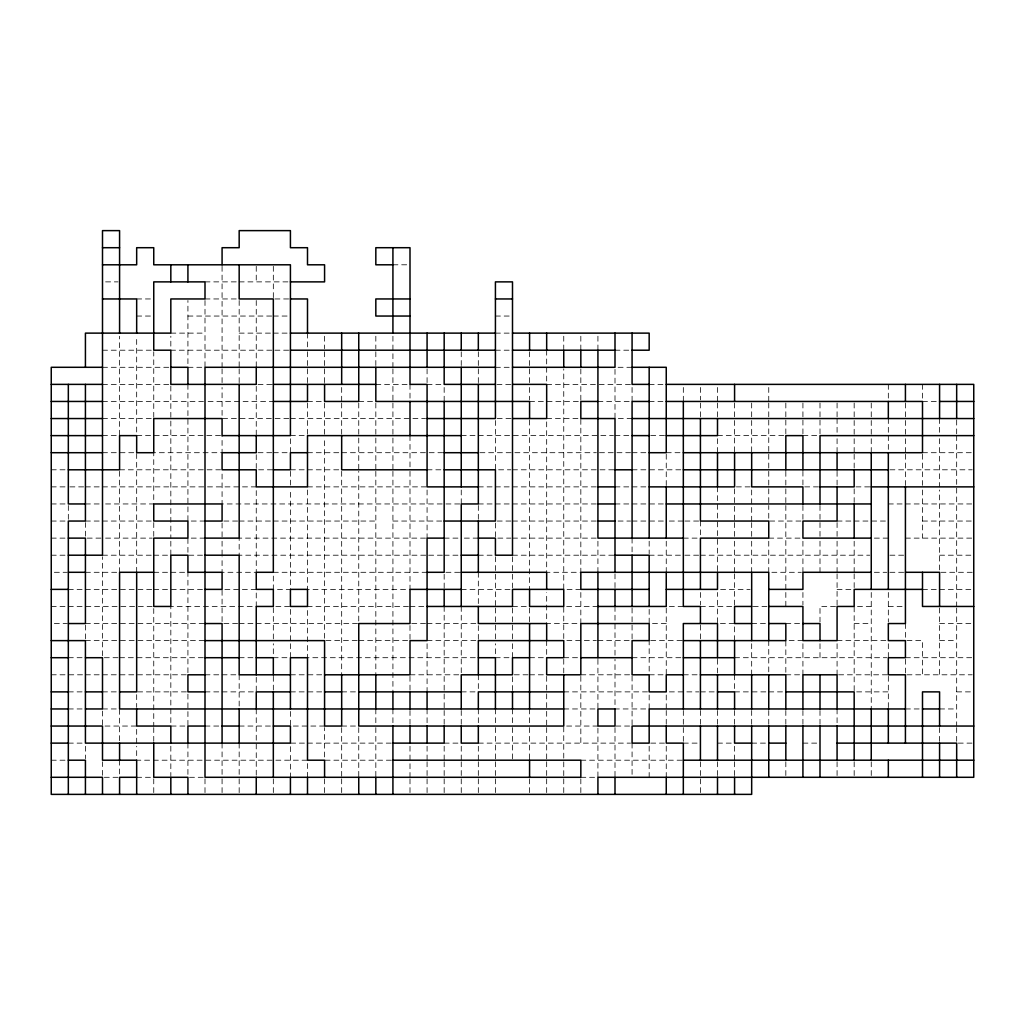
<?xml version="1.0" encoding="UTF-8"?>
<svg xmlns="http://www.w3.org/2000/svg" width="1025" height="1025" viewBox="0 0 1025 1025"><rect width="100%" height="100%" fill="white"/><g stroke="black" fill="none" stroke-linecap="round" stroke-linejoin="round"><path stroke-width="0.75" stroke-dasharray="5 3.75" d="M392.921 264.796L408.45 264.796M105.601 281.875L118.029 281.875M205 281.875L237.608 281.875M239.171 281.875L288.858 281.875M136.671 298.954L152.2 298.954M205 298.954L237.608 298.954M274.892 298.954L288.858 298.954M136.671 316.046L152.2 316.046M187.921 316.046L271.779 316.046M273.329 316.046L288.858 316.046M495.421 316.046L510.95 316.046M170.829 333.125L205 333.125M239.171 333.125L271.779 333.125M273.329 333.125L288.858 333.125M495.421 333.125L510.95 333.125M102.5 350.204L152.2 350.204M271.779 350.204L170.829 350.204L170.829 336.226M274.892 350.204L288.858 350.204M495.421 350.204L510.95 350.204M615 350.204L630.529 350.204M102.5 367.296L170.829 367.296M495.421 367.296L510.95 367.296M618.101 367.296L632.079 367.296M102.5 384.375L170.829 384.375L170.829 538.125M271.779 384.375L256.25 384.375L256.25 435.625M375.829 384.375L408.45 384.375M427.079 384.375L442.608 384.375M496.971 384.375L510.95 384.375M546.671 384.375L632.079 384.375M649.171 384.375L664.7 384.375M102.5 401.454L203.45 401.454M208.101 401.454L273.329 401.454M307.5 401.454L324.579 401.454M358.75 401.454L374.279 401.454M529.579 401.454L580.829 401.454L580.829 368.846M597.921 401.454L630.529 401.454M649.171 401.454L664.7 401.454M922.5 401.454L939.579 401.454M102.5 418.546L153.75 418.546L153.75 351.767M288.858 418.546L222.079 418.546L222.079 387.476M290.421 418.546L425.529 418.546M510.95 418.546L495.421 418.546L495.421 469.796L510.95 469.796M546.671 418.546L580.829 418.546L580.829 572.296L546.671 572.296L546.671 420.096M632.079 418.546L615 418.546L615 367.296M102.5 435.625L119.579 435.625L119.579 336.226M220.529 435.625L136.671 435.625L136.671 336.226M290.421 435.625L304.399 435.625M461.25 435.625L476.779 435.625M478.329 435.625L613.45 435.625M615 435.625L630.529 435.625M650.721 435.625L666.25 435.625M717.5 435.625L784.279 435.625M802.921 435.625L818.45 435.625M102.5 452.704L136.671 452.704L136.671 572.296M271.779 452.704L256.25 452.704L256.25 469.796L273.329 469.796M273.329 452.704L288.858 452.704M307.5 452.704L340.108 452.704M341.671 452.704L442.608 452.704M479.892 452.704L596.358 452.704M599.471 452.704L630.529 452.704M632.079 452.704L649.171 452.704M666.25 452.704L683.329 452.704M922.5 452.704L972.2 452.704M51.25 469.796L66.779 469.796M119.579 469.796L220.529 469.796M290.421 469.796L304.399 469.796M307.5 469.796L340.108 469.796M427.079 469.796L444.171 469.796M512.5 469.796L615 469.796M632.079 469.796L683.329 469.796M889.892 469.796L972.2 469.796M51.25 486.875L66.779 486.875M69.892 486.875L83.858 486.875M85.421 486.875L100.95 486.875M102.5 486.875L256.25 486.875L256.25 572.296L222.079 572.296L222.079 556.767M307.5 486.875L427.079 486.875M478.329 486.875L493.858 486.875M495.421 486.875L510.95 486.875M512.5 486.875L597.921 486.875M615 486.875L630.529 486.875M632.079 486.875L647.608 486.875M750.108 486.875L734.579 486.875L734.579 521.046M818.45 486.875L802.921 486.875L802.921 471.346M869.7 486.875L854.171 486.875L854.171 502.404M51.25 503.954L66.779 503.954M85.421 503.954L100.95 503.954M105.601 503.954L153.75 503.954L153.75 452.704L222.079 452.704L222.079 435.625M459.7 503.954L222.079 503.954L222.079 471.346M478.329 503.954L493.858 503.954M495.421 503.954L510.95 503.954M512.5 503.954L597.921 503.954M615 503.954L630.529 503.954M632.079 503.954L666.25 503.954M888.329 503.954L903.858 503.954M905.421 503.954L973.75 503.954M51.25 521.046L66.779 521.046M85.421 521.046L100.95 521.046M102.5 521.046L153.75 521.046M205 521.046L187.921 521.046L187.921 384.375M237.608 521.046L222.079 521.046L222.079 538.125M239.171 521.046L271.779 521.046M273.329 521.046L375.829 521.046M392.921 521.046L442.608 521.046M510.95 521.046L495.421 521.046L495.421 538.125L510.95 538.125M512.5 521.046L597.921 521.046M618.101 521.046L630.529 521.046M632.079 521.046L664.7 521.046M669.351 521.046L683.329 521.046M684.892 521.046L698.858 521.046M837.079 521.046L852.608 521.046M854.171 521.046L886.779 521.046M922.5 521.046L973.75 521.046M51.25 538.125L66.779 538.125M100.95 538.125L85.421 538.125L85.421 522.596M105.601 538.125L152.2 538.125M205 538.125L187.921 538.125L187.921 555.204L205 555.204M425.529 538.125L239.171 538.125L239.171 555.204L427.079 555.204M444.171 538.125L459.7 538.125M464.351 538.125L478.329 538.125M512.5 538.125L597.921 538.125M683.329 538.125L698.858 538.125M768.75 538.125L801.358 538.125M874.351 538.125L888.329 538.125M905.421 538.125L972.2 538.125M51.25 555.204L66.779 555.204M102.5 555.204L152.2 555.204M153.75 555.204L169.279 555.204M428.642 555.204L442.608 555.204M444.171 555.204L461.25 555.204M478.329 555.204L495.421 555.204M512.5 555.204L615 555.204M649.171 555.204L681.779 555.204M684.892 555.204L698.858 555.204M700.421 555.204L869.7 555.204M889.892 555.204L903.858 555.204M939.579 555.204L973.75 555.204M54.351 572.296L66.779 572.296M85.421 572.296L118.029 572.296M153.75 572.296L169.279 572.296M170.829 572.296L186.358 572.296M427.079 572.296L273.329 572.296L273.329 589.375L290.421 589.375L290.421 489.976M459.7 572.296L444.171 572.296L444.171 587.825M771.851 572.296L801.358 572.296M874.351 572.296L886.779 572.296M889.892 572.296L903.858 572.296M972.2 572.296L939.579 572.296L939.579 489.976M68.329 589.375L83.858 589.375M85.421 589.375L152.2 589.375M153.75 589.375L205 589.375M461.25 589.375L512.5 589.375M580.829 589.375L563.75 589.375L563.75 368.846M720.601 589.375L750.108 589.375M837.079 589.375L852.608 589.375M922.5 589.375L938.029 589.375M939.579 589.375L972.2 589.375M51.25 606.454L66.779 606.454M68.329 606.454L153.75 606.454L153.75 726.046M408.45 606.454L307.5 606.454L307.5 657.704L478.329 657.704M410 606.454L427.079 606.454M512.5 606.454L529.579 606.454M597.921 606.454L563.75 606.454L563.75 640.625M669.351 606.454L683.329 606.454M700.421 606.454L733.029 606.454M753.221 606.454L767.2 606.454M835.529 606.454L820 606.454L820 621.983M871.25 606.454L854.171 606.454L854.171 691.875L888.329 691.875M888.329 606.454L903.858 606.454M54.351 623.546L66.779 623.546M85.421 623.546L205 623.546M237.608 623.546L222.079 623.546L222.079 589.375L256.25 589.375L256.25 606.454L170.829 606.454L170.829 726.046L187.921 726.046L187.921 691.875L136.671 691.875L136.671 707.404M239.171 623.546L253.149 623.546M256.25 623.546L358.75 623.546L358.75 471.346M425.529 623.546L410 623.546L410 640.625L358.75 640.625M427.079 623.546L478.329 623.546M666.25 623.546L649.171 623.546L649.171 606.454M751.671 623.546L767.2 623.546M785.829 623.546L801.358 623.546M854.171 623.546L871.25 623.546M939.579 623.546L972.2 623.546M85.421 640.625L205 640.625M357.2 640.625L324.579 640.625L324.579 438.726M427.079 640.625L478.329 640.625L478.329 625.096M566.851 640.625L596.358 640.625M597.921 640.625L630.529 640.625M650.721 640.625L683.329 640.625M802.921 640.625L785.829 640.625L785.829 673.233M837.079 640.625L886.779 640.625M906.971 640.625L922.5 640.625L922.5 674.796M939.579 640.625L956.671 640.625M68.329 657.704L85.421 657.704M118.029 657.704L102.5 657.704L102.5 556.767M119.579 657.704L205 657.704M239.171 657.704L256.25 657.704M529.579 657.704L545.108 657.704M563.75 657.704L580.829 657.704M632.079 657.704L683.329 657.704M734.579 657.704L886.779 657.704M905.421 657.704L972.2 657.704M51.25 674.796L83.858 674.796M85.421 674.796L100.95 674.796M102.5 674.796L187.921 674.796L187.921 572.296M205 674.796L220.529 674.796M222.079 674.796L237.608 674.796M290.421 674.796L324.579 674.796M410 674.796L459.7 674.796M528.029 674.796L512.5 674.796L512.5 691.875M529.579 674.796L545.108 674.796M580.829 674.796L632.079 674.796L632.079 726.046L615 726.046M683.329 674.796L700.421 674.796M785.829 674.796L801.358 674.796M838.642 674.796L888.329 674.796M906.971 674.796L972.2 674.796M68.329 691.875L83.858 691.875M102.5 691.875L119.579 691.875M205 691.875L220.529 691.875M222.079 691.875L256.25 691.875L256.25 674.796M290.421 691.875L323.029 691.875M341.671 691.875L358.75 691.875M461.25 691.875L476.779 691.875M563.75 691.875L649.171 691.875M669.351 691.875L698.858 691.875M700.421 691.875L715.95 691.875M734.579 691.875L767.2 691.875M768.75 691.875L785.829 691.875M956.671 691.875L972.2 691.875M68.329 708.954L83.858 708.954M102.5 708.954L119.579 708.954L119.579 743.125M563.75 708.954L597.921 708.954L597.921 657.704M905.421 708.954L920.95 708.954M939.579 708.954L956.671 708.954M205 726.046L222.079 726.046M239.171 726.046L273.329 726.046M324.579 726.046L290.421 726.046L290.421 710.517M341.671 726.046L358.75 726.046M597.921 726.046L563.75 726.046L563.75 777.296M68.329 743.125L83.858 743.125M304.399 743.125L290.421 743.125L290.421 777.296M307.5 743.125L392.921 743.125M444.171 743.125L459.7 743.125M478.329 743.125L630.529 743.125M650.721 743.125L664.7 743.125M683.329 743.125L698.858 743.125M717.5 743.125L733.029 743.125M751.671 743.125L767.2 743.125M802.921 743.125L818.45 743.125M958.221 743.125L972.2 743.125M51.25 760.204L66.779 760.204M391.358 760.204L324.579 760.204L324.579 727.596M580.829 760.204L681.779 760.204M118.029 777.296L102.5 777.296L102.5 761.767M136.671 777.296L152.2 777.296M189.471 777.296L203.45 777.296M580.829 777.296L597.921 777.296L597.921 727.596M956.671 420.096L956.671 434.075M956.671 435.625L956.671 606.454M956.671 608.017L956.671 726.046M956.671 727.596L956.671 743.125M939.579 418.546L939.579 435.625M939.579 438.726L939.579 486.875M939.579 608.017L939.579 674.796M939.579 727.596L939.579 741.575M922.5 384.375L922.5 399.904M922.5 454.267L922.5 485.325M922.5 489.976L922.5 538.125M905.421 403.017L905.421 435.625M905.421 438.726L905.421 452.704M905.421 454.267L905.421 486.875M905.421 623.546L905.421 639.075M905.421 659.267L905.421 673.233M888.329 384.375L888.329 399.904M888.329 418.546L888.329 434.075M888.329 435.625L888.329 452.704M888.329 592.476L888.329 621.983M888.329 643.726L888.329 657.704M888.329 676.346L888.329 708.954M871.25 403.017L871.25 435.625M871.25 438.726L871.25 452.704M871.25 592.476L871.25 708.954M871.25 761.767L871.25 777.296M854.171 403.017L854.171 435.625M854.171 438.726L854.171 452.704M854.171 454.267L854.171 468.233M854.171 541.226L854.171 572.296M854.171 573.846L854.171 587.825M854.171 761.767L854.171 777.296M837.079 403.017L837.079 416.983M837.079 418.546L837.079 434.075M837.079 438.726L837.079 452.704M837.079 471.346L837.079 485.325M837.079 522.596L837.079 538.125M837.079 541.226L837.079 572.296M837.079 573.846L837.079 606.454M837.079 643.726L837.079 674.796M837.079 708.954L837.079 726.046M837.079 761.767L837.079 777.296M820 403.017L820 418.546M820 420.096L820 435.625M820 505.517L820 519.483M820 522.596L820 538.125M820 541.226L820 572.296M820 643.726L820 657.704M820 710.517L820 724.483M802.921 403.017L802.921 418.546M802.921 420.096L802.921 434.075M802.921 505.517L802.921 521.046L768.75 521.046L768.75 505.517M802.921 541.226L802.921 572.296M802.921 592.476L802.921 604.904M802.921 643.726L802.921 674.796M802.921 710.517L802.921 724.483M785.829 403.017L785.829 416.983M785.829 420.096L785.829 435.625M785.829 471.346L785.829 503.954M785.829 505.517L785.829 589.375M785.829 592.476L785.829 606.454M785.829 710.517L785.829 724.483M785.829 761.767L785.829 777.296M768.75 387.476L768.75 401.454M768.75 403.017L768.75 418.546M768.75 420.096L768.75 452.704M768.75 454.267L768.75 469.796M768.75 471.346L768.75 503.954M768.75 541.226L768.75 572.296M768.75 640.625L768.75 674.796M768.75 710.517L768.75 724.483M751.671 403.017L751.671 452.704M751.671 489.976L751.671 521.046M751.671 522.596L751.671 538.125M751.671 541.226L751.671 572.296M751.671 643.726L751.671 674.796M751.671 710.517L751.671 724.483M734.579 403.017L734.579 452.704M734.579 522.596L734.579 538.125M734.579 541.226L734.579 572.296M734.579 573.846L734.579 606.454M734.579 640.625L734.579 623.546L717.5 623.546L717.5 592.476M734.579 674.796L734.579 690.325M734.579 710.517L734.579 726.046M734.579 746.226L734.579 760.204M734.579 761.767L734.579 775.733M717.5 387.476L717.5 401.454M717.5 403.017L717.5 418.546M717.5 438.726L717.5 452.704M717.5 486.875L717.5 572.296M717.5 659.267L717.5 674.796M717.5 710.517L717.5 726.046M717.5 761.767L717.5 777.296M700.421 387.476L700.421 399.904M700.421 403.017L700.421 416.983M700.421 521.046L700.421 538.125M700.421 592.476L700.421 604.904M700.421 625.096L700.421 639.075M700.421 710.517L700.421 724.483M700.421 761.767L700.421 777.296M700.421 778.846L700.421 792.825M683.329 387.476L683.329 401.454M683.329 710.517L683.329 726.046M683.329 727.596L683.329 741.575M666.25 454.267L666.25 486.875M666.25 541.226L666.25 572.296M666.25 608.017L666.25 674.796L649.171 674.796L649.171 640.625M666.25 694.976L666.25 708.954M666.25 710.517L666.25 724.483M666.25 746.226L666.25 777.296M649.171 541.226L649.171 553.654M649.171 694.976L649.171 708.954L615 708.954L615 659.267M649.171 746.226L649.171 777.296M632.079 387.476L632.079 401.454M632.079 538.125L632.079 555.204M632.079 608.017L632.079 623.546M632.079 625.096L632.079 640.625M632.079 743.125L632.079 777.296M615 573.846L615 589.375M615 606.454L615 657.704M615 727.596L615 777.296M597.921 336.226L597.921 350.204M597.921 541.226L597.921 572.296M580.829 336.226L580.829 350.204M580.829 592.476L580.829 623.546L546.671 623.546L546.671 592.476M580.829 676.346L580.829 743.125M580.829 778.846L580.829 794.375M563.75 336.226L563.75 348.654M563.75 659.267L563.75 674.796M563.75 778.846L563.75 794.375M546.671 350.204L546.671 365.733M546.671 367.296L546.671 382.825M546.671 640.625L546.671 657.704M546.671 676.346L546.671 726.046M546.671 727.596L546.671 760.204M546.671 761.767L546.671 777.296M546.671 778.846L546.671 794.375M529.579 351.767L529.579 367.296M529.579 368.846L529.579 384.375M529.579 387.476L529.579 399.904M529.579 420.096L529.579 589.375M529.579 608.017L529.579 623.546M529.579 708.954L529.579 726.046M529.579 727.596L529.579 760.204M529.579 778.846L529.579 794.375M512.5 556.767L512.5 587.825M512.5 608.017L512.5 623.546M512.5 625.096L512.5 640.625M512.5 643.726L512.5 657.704L495.421 657.704L495.421 643.726M512.5 708.954L512.5 724.483M512.5 727.596L512.5 760.204M495.421 556.767L495.421 606.454M495.421 608.017L495.421 623.546M495.421 625.096L495.421 640.625M495.421 708.954L495.421 724.483M495.421 727.596L495.421 760.204M495.421 761.767L495.421 777.296M495.421 778.846L495.421 792.825M478.329 351.767L478.329 365.733M478.329 368.846L478.329 382.825M478.329 505.517L478.329 521.046M478.329 572.296L478.329 606.454M478.329 674.796L478.329 691.875M478.329 708.954L478.329 724.483M478.329 746.226L478.329 760.204M478.329 761.767L478.329 777.296M478.329 778.846L478.329 794.375M461.25 351.767L461.25 365.733M461.25 489.976L461.25 503.954M461.25 606.454L461.25 674.796M461.25 710.517L461.25 726.046M461.25 746.226L461.25 760.204M461.25 761.767L461.25 777.296M461.25 778.846L461.25 794.375M444.171 387.476L444.171 401.454M444.171 606.454L444.171 708.954M444.171 710.517L444.171 726.046M444.171 746.226L444.171 760.204M444.171 761.767L444.171 777.296M444.171 778.846L444.171 794.375M427.079 368.846L427.079 382.825M427.079 489.976L427.079 538.125M427.079 643.726L427.079 691.875M427.079 708.954L427.079 726.046M427.079 746.226L427.079 760.204M427.079 761.767L427.079 777.296M427.079 778.846L427.079 794.375M410 384.375L410 401.454M410 435.625L410 469.796M410 471.346L410 589.375L307.5 589.375L307.5 489.976M410 676.346L410 691.875M410 710.517L410 726.046M410 746.226L410 777.296M410 778.846L410 792.825M392.921 336.226L392.921 367.296M392.921 368.846L392.921 401.454M392.921 403.017L392.921 469.796M392.921 471.346L392.921 691.875M392.921 708.954L392.921 726.046M375.829 336.226L375.829 348.654M375.829 351.767L375.829 365.733M375.829 403.017L375.829 469.796M375.829 471.346L375.829 674.796M375.829 708.954L375.829 726.046M375.829 727.596L375.829 777.296M358.75 403.017L358.75 469.796M358.75 727.596L358.75 777.296M341.671 387.476L341.671 401.454M341.671 403.017L341.671 435.625M341.671 471.346L341.671 674.796M341.671 727.596L341.671 777.296M341.671 778.846L341.671 792.825M324.579 336.226L324.579 348.654M324.579 351.767L324.579 365.733M324.579 368.846L324.579 382.825M324.579 403.017L324.579 435.625M324.579 778.846L324.579 794.375M307.5 333.125L307.5 350.204M307.5 351.767L307.5 367.296M307.5 368.846L307.5 384.375M307.5 403.017L307.5 435.625M307.5 777.296L307.5 760.204L136.671 760.204L136.671 746.226M290.421 438.726L290.421 452.704M290.421 471.346L290.421 486.875M290.421 640.625L290.421 606.454L273.329 606.454L273.329 640.625M290.421 643.726L290.421 657.704L273.329 657.704L273.329 643.726M273.329 266.346L273.329 298.954M273.329 676.346L273.329 691.875M273.329 778.846L273.329 792.825M256.25 266.346L256.25 281.875M256.25 300.517L256.25 367.296M256.25 708.954L256.25 777.296M239.171 300.517L239.171 367.296M239.171 368.846L239.171 384.375M239.171 674.796L239.171 708.954M239.171 743.125L239.171 777.296M239.171 778.846L239.171 794.375M222.079 266.346L222.079 367.296M222.079 368.846L222.079 384.375M222.079 541.226L222.079 555.204M222.079 743.125L222.079 777.296M222.079 778.846L222.079 794.375M205 300.517L205 367.296L187.921 367.296L187.921 300.517M205 778.846L205 794.375M187.921 743.125L187.921 775.733M170.829 541.226L170.829 555.204M170.829 746.226L170.829 775.733M153.75 522.596L153.75 538.125M153.75 727.596L153.75 743.125M153.75 778.846L153.75 794.375M136.671 743.125L136.671 726.046L102.5 726.046L102.5 710.517M119.579 471.346L119.579 572.296M119.579 760.204L119.579 775.733M85.421 625.096L85.421 639.075M85.421 746.226L85.421 758.654M68.329 505.517L68.329 521.046"/><path stroke-width="1.5" d="M102.5 247.704L119.579 247.704M102.5 264.796L136.671 264.796L136.671 247.704L153.75 247.704L153.75 264.796L290.421 264.796L290.421 435.625L222.079 435.625L222.079 418.546L153.75 418.546L153.75 452.704L136.671 452.704L136.671 435.625L119.579 435.625L119.579 469.796L68.329 469.796M392.921 264.796L375.829 264.796L375.829 247.704L410 247.704L410 384.375L427.079 384.375L427.079 486.875L478.329 486.875M290.421 281.875L324.579 281.875L324.579 264.796L307.5 264.796L307.5 247.704L290.421 247.704L290.421 230.625L239.171 230.625L239.171 247.704L222.079 247.704L222.079 264.796M102.5 298.954L136.671 298.954L136.671 333.125M290.421 298.954L307.5 298.954L307.5 333.125M410 298.954L375.829 298.954L375.829 316.046L410 316.046M495.421 298.954L512.5 298.954M290.421 333.125L495.421 333.125M512.5 333.125L649.171 333.125L649.171 350.204L632.079 350.204M290.421 350.204L495.421 350.204M512.5 350.204L615 350.204M102.5 367.296L51.25 367.296L51.25 794.375L751.671 794.375L751.671 726.046M170.829 367.296L187.921 367.296L187.921 384.375M495.421 367.296L205 367.296L205 777.296L580.829 777.296L580.829 760.204L392.921 760.204M512.5 367.296L615 367.296L615 333.125M632.079 367.296L666.25 367.296L666.25 452.704L649.171 452.704M51.25 384.375L102.5 384.375M273.329 384.375L375.829 384.375M495.421 384.375L444.171 384.375L444.171 333.125M512.5 384.375L546.671 384.375L546.671 418.546L512.5 418.546M649.171 384.375L632.079 384.375L632.079 333.125M666.25 384.375L973.75 384.375L973.75 777.296L597.921 777.296L597.921 794.375M51.25 401.454L102.5 401.454M273.329 401.454L307.5 401.454L307.5 384.375M597.921 401.454L580.829 401.454L580.829 418.546L615 418.546L615 572.296M649.171 401.454L632.079 401.454L632.079 538.125M666.25 401.454L922.5 401.454L922.5 452.704L683.329 452.704M939.579 401.454L973.75 401.454M51.25 418.546L102.5 418.546M427.079 418.546L495.421 418.546L495.421 281.875L512.5 281.875L512.5 555.204L495.421 555.204L495.421 538.125L478.329 538.125M632.079 418.546L973.75 418.546M51.25 435.625L102.5 435.625M461.25 435.625L307.5 435.625L307.5 486.875L256.25 486.875L256.25 469.796L222.079 469.796L222.079 452.704L256.25 452.704L256.25 435.625M632.079 435.625L649.171 435.625M666.25 435.625L717.5 435.625L717.5 418.546M973.75 435.625L820 435.625L820 503.954M51.25 452.704L102.5 452.704M307.5 452.704L290.421 452.704L290.421 469.796L273.329 469.796M444.171 452.704L478.329 452.704M427.079 469.796L341.671 469.796L341.671 435.625M444.171 469.796L495.421 469.796L495.421 521.046L444.171 521.046M615 469.796L632.079 469.796M683.329 469.796L888.329 469.796M597.921 486.875L615 486.875M649.171 486.875L734.579 486.875L734.579 452.704M820 486.875L854.171 486.875L854.171 469.796M871.25 486.875L973.75 486.875M85.421 503.954L68.329 503.954L68.329 384.375M597.921 503.954L615 503.954M666.25 503.954L871.25 503.954M205 521.046L222.079 521.046L222.079 503.954L153.75 503.954L153.75 521.046L187.921 521.046L187.921 538.125L153.75 538.125L153.75 606.454L170.829 606.454L170.829 555.204L187.921 555.204L187.921 572.296L222.079 572.296L222.079 589.375L205 589.375M597.921 521.046L615 521.046M68.329 538.125L85.421 538.125L85.421 623.546L68.329 623.546M205 538.125L239.171 538.125L239.171 384.375M444.171 538.125L427.079 538.125L427.079 640.625L410 640.625L410 674.796L324.579 674.796M683.329 538.125L597.921 538.125L597.921 350.204M871.25 538.125L802.921 538.125L802.921 521.046L837.079 521.046L837.079 486.875M68.329 555.204L102.5 555.204L102.5 230.625L119.579 230.625L119.579 333.125M205 555.204L239.171 555.204L239.171 674.796L290.421 674.796M461.25 555.204L478.329 555.204M615 555.204L649.171 555.204L649.171 606.454M68.329 572.296L85.421 572.296M153.75 572.296L119.579 572.296L119.579 708.954L563.75 708.954M427.079 572.296L444.171 572.296L444.171 401.454M461.25 572.296L546.671 572.296L546.671 589.375M871.25 572.296L802.921 572.296L802.921 589.375L768.75 589.375M905.421 572.296L939.579 572.296L939.579 606.454M51.25 589.375L68.329 589.375M461.25 589.375L410 589.375L410 623.546L358.75 623.546L358.75 726.046L563.75 726.046L563.75 674.796M649.171 589.375L580.829 589.375L580.829 572.296L768.75 572.296L768.75 640.625M666.25 589.375L717.5 589.375L717.5 572.296M922.5 589.375L854.171 589.375L854.171 606.454L837.079 606.454L837.079 640.625L802.921 640.625L802.921 606.454L768.75 606.454M427.079 606.454L512.5 606.454L512.5 589.375L563.75 589.375L563.75 606.454L529.579 606.454L529.579 589.375M597.921 606.454L666.25 606.454L666.25 572.296M751.671 606.454L734.579 606.454L734.579 623.546L751.671 623.546M973.75 606.454L922.5 606.454L922.5 572.296M205 623.546L222.079 623.546L222.079 743.125M768.75 623.546L785.829 623.546L785.829 640.625L683.329 640.625M802.921 623.546L820 623.546L820 640.625M51.25 640.625L85.421 640.625L85.421 743.125L290.421 743.125L290.421 726.046L273.329 726.046M205 640.625L324.579 640.625L324.579 726.046L341.671 726.046L341.671 674.796M51.25 657.704L68.329 657.704M85.421 657.704L102.5 657.704L102.5 708.954L85.421 708.954M205 657.704L239.171 657.704M256.25 657.704L273.329 657.704L273.329 674.796M478.329 657.704L495.421 657.704L495.421 708.954M529.579 657.704L512.5 657.704L512.5 674.796L461.25 674.796L461.25 708.954M580.829 657.704L632.079 657.704M683.329 657.704L734.579 657.704M205 674.796L187.921 674.796L187.921 691.875L205 691.875M683.329 674.796L666.25 674.796L666.25 691.875L649.171 691.875L649.171 674.796L632.079 674.796L632.079 640.625L649.171 640.625L649.171 623.546L580.829 623.546L580.829 674.796L546.671 674.796L546.671 657.704L563.75 657.704L563.75 640.625L478.329 640.625L478.329 674.796M700.421 674.796L785.829 674.796L785.829 708.954M51.25 691.875L68.329 691.875M85.421 691.875L102.5 691.875M119.579 691.875L136.671 691.875L136.671 572.296M290.421 691.875L256.25 691.875L256.25 708.954M324.579 691.875L341.671 691.875M358.75 691.875L461.25 691.875M563.75 691.875L478.329 691.875L478.329 708.954M717.5 691.875L734.579 691.875L734.579 708.954M785.829 691.875L854.171 691.875L854.171 760.204M51.25 708.954L68.329 708.954M905.421 708.954L649.171 708.954L649.171 743.125L632.079 743.125L632.079 726.046L973.75 726.046M922.5 708.954L939.579 708.954M51.25 726.046L102.5 726.046L102.5 760.204L136.671 760.204L136.671 794.375M205 726.046L187.921 726.046L187.921 743.125M222.079 726.046L239.171 726.046M51.25 743.125L68.329 743.125M392.921 743.125L444.171 743.125L444.171 726.046M751.671 743.125L734.579 743.125L734.579 726.046M768.75 743.125L785.829 743.125M837.079 743.125L956.671 743.125L956.671 777.296M68.329 760.204L85.421 760.204L85.421 794.375M683.329 760.204L973.75 760.204M51.25 777.296L102.5 777.296L102.5 794.375M136.671 777.296L119.579 777.296L119.579 794.375M956.671 384.375L956.671 418.546M939.579 384.375L939.579 418.546M939.579 726.046L939.579 691.875L922.5 691.875L922.5 777.296M939.579 743.125L939.579 777.296M905.421 384.375L905.421 401.454M905.421 486.875L905.421 623.546L888.329 623.546L888.329 640.625L905.421 640.625L905.421 657.704L888.329 657.704L888.329 674.796L905.421 674.796L905.421 743.125M888.329 401.454L888.329 418.546M888.329 452.704L888.329 589.375M888.329 708.954L888.329 743.125M888.329 760.204L888.329 777.296M871.25 452.704L871.25 589.375M871.25 708.954L871.25 760.204M854.171 503.954L854.171 538.125M837.079 452.704L837.079 469.796M837.079 708.954L837.079 674.796L802.921 674.796L802.921 708.954M837.079 726.046L837.079 760.204M820 674.796L820 708.954M820 726.046L820 777.296M802.921 469.796L802.921 435.625L785.829 435.625L785.829 469.796M802.921 503.954L802.921 486.875L751.671 486.875L751.671 452.704M802.921 726.046L802.921 777.296M785.829 726.046L785.829 760.204M768.75 674.796L768.75 708.954M768.75 726.046L768.75 777.296M751.671 572.296L751.671 640.625M751.671 674.796L751.671 708.954M734.579 384.375L734.579 401.454M734.579 640.625L734.579 674.796M734.579 777.296L734.579 794.375M717.5 452.704L717.5 486.875M717.5 657.704L717.5 623.546L683.329 623.546L683.329 708.954M717.5 674.796L717.5 708.954M717.5 726.046L717.5 760.204M717.5 777.296L717.5 794.375M700.421 418.546L700.421 521.046L768.75 521.046L768.75 538.125L700.421 538.125L700.421 589.375M700.421 623.546L700.421 606.454L683.329 606.454L683.329 401.454M700.421 640.625L700.421 708.954M700.421 726.046L700.421 760.204M683.329 794.375L683.329 743.125L666.25 743.125L666.25 726.046M666.25 486.875L666.25 538.125M666.25 777.296L666.25 794.375M649.171 367.296L649.171 538.125M632.079 555.204L632.079 606.454M615 589.375L615 606.454M615 777.296L615 794.375M597.921 572.296L597.921 657.704M580.829 350.204L580.829 367.296M563.75 350.204L563.75 367.296M546.671 333.125L546.671 350.204M546.671 640.625L546.671 623.546L478.329 623.546L478.329 606.454M529.579 333.125L529.579 350.204M529.579 418.546L529.579 401.454L375.829 401.454L375.829 367.296M529.579 623.546L529.579 708.954M529.579 760.204L529.579 777.296M512.5 691.875L512.5 708.954M478.329 333.125L478.329 350.204M478.329 384.375L478.329 503.954L461.25 503.954L461.25 606.454M478.329 521.046L478.329 572.296M478.329 726.046L478.329 743.125L461.25 743.125L461.25 726.046M461.25 333.125L461.25 350.204M461.25 367.296L461.25 486.875M444.171 589.375L444.171 606.454M427.079 333.125L427.079 367.296M427.079 691.875L427.079 708.954M427.079 726.046L427.079 743.125M410 401.454L410 435.625M410 691.875L410 708.954M410 726.046L410 743.125M392.921 247.704L392.921 333.125M392.921 691.875L392.921 708.954M392.921 726.046L392.921 794.375M375.829 674.796L375.829 708.954M375.829 777.296L375.829 794.375M358.75 333.125L358.75 401.454L324.579 401.454L324.579 384.375M358.75 777.296L358.75 794.375M341.671 333.125L341.671 384.375M324.579 777.296L324.579 760.204L307.5 760.204L307.5 657.704L290.421 657.704L290.421 708.954M307.5 777.296L307.5 794.375M290.421 777.296L290.421 794.375M273.329 691.875L273.329 777.296M256.25 367.296L256.25 384.375L170.829 384.375L170.829 350.204L153.75 350.204L153.75 281.875L205 281.875L205 298.954L170.829 298.954L170.829 333.125L85.421 333.125L85.421 367.296M256.25 674.796L256.25 606.454L273.329 606.454L273.329 589.375L256.25 589.375L256.25 572.296L273.329 572.296L273.329 298.954L239.171 298.954L239.171 264.796M256.25 777.296L256.25 794.375M239.171 708.954L239.171 743.125M187.921 264.796L187.921 281.875M187.921 794.375L187.921 777.296L153.75 777.296L153.75 743.125M170.829 264.796L170.829 281.875M170.829 743.125L170.829 726.046L136.671 726.046L136.671 708.954M170.829 777.296L170.829 794.375M119.579 743.125L119.579 760.204M85.421 384.375L85.421 521.046L68.329 521.046L68.329 794.375M307.5 589.375L290.421 589.375L290.421 606.454L307.5 606.454L307.5 589.375M615 708.954L597.921 708.954L597.921 726.046L615 726.046L615 708.954"/></g></svg>
